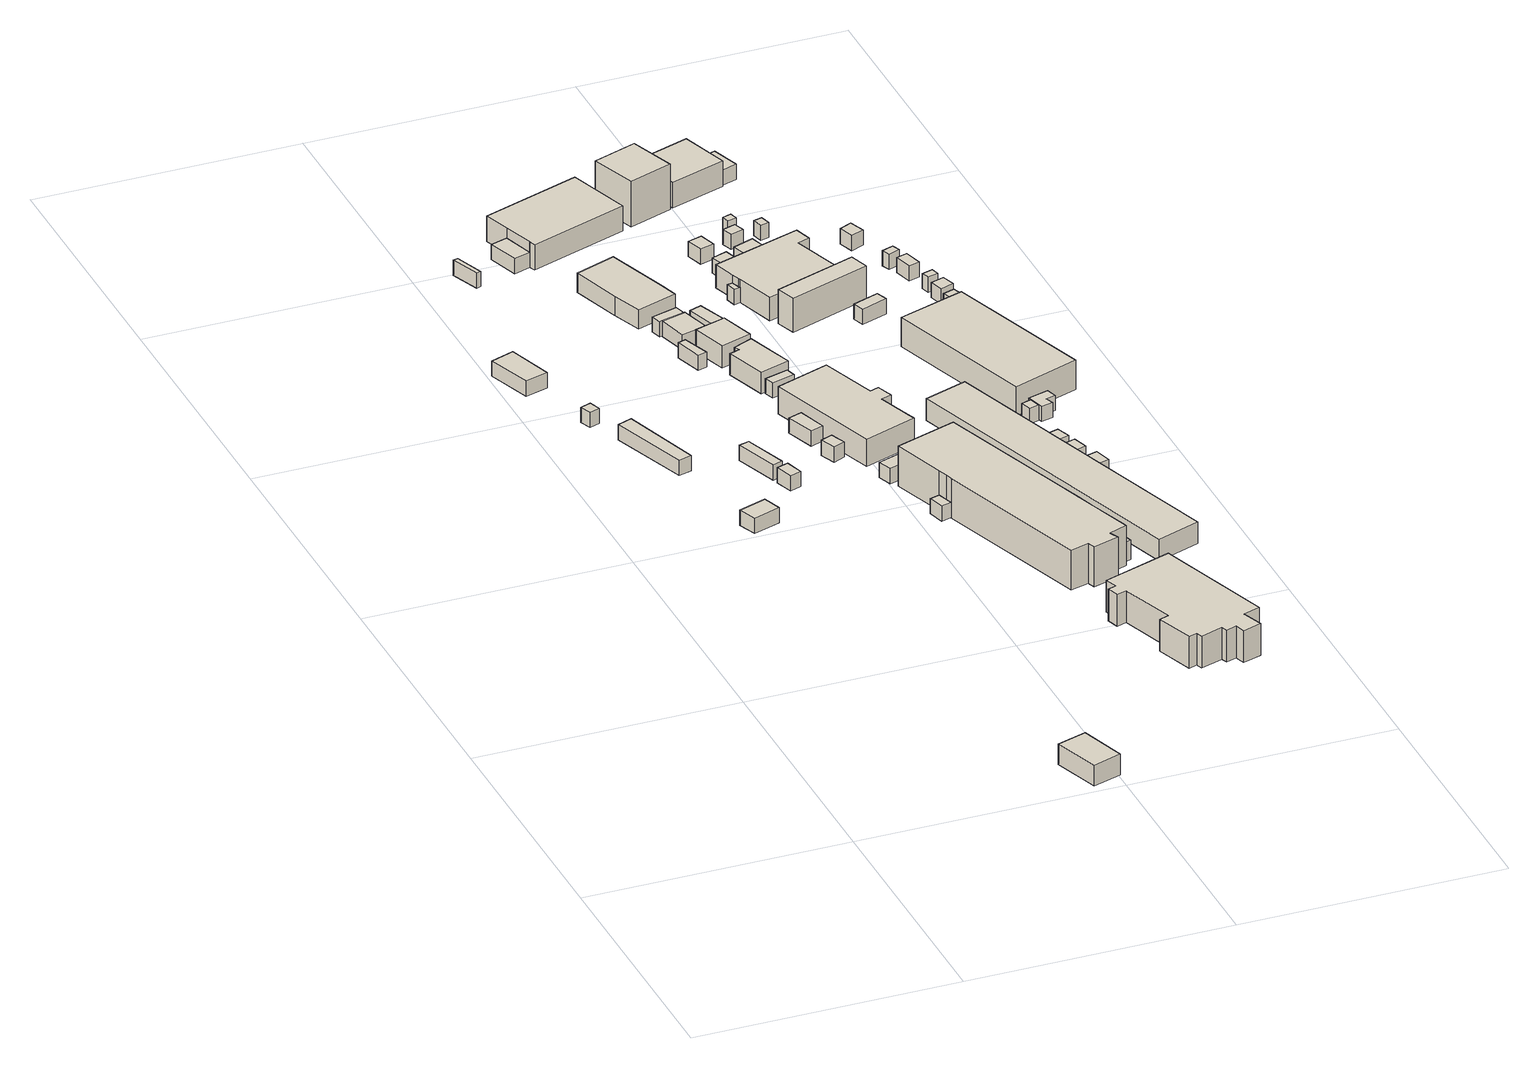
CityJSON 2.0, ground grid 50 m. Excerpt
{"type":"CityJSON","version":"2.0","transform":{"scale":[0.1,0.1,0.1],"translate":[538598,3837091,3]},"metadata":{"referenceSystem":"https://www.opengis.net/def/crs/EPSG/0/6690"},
"CityObjects":{
"building1":{"type":"Building","attributes":{"class":"3001","measuredHeight":4.1,"BuildingDetailAttribute.specifiedBuildingCoverageRate":0.6,"BuildingDetailAttribute.surveyYear":2017,"BuildingHighTideRiskAttribute.description":"1","BuildingHighTideRiskAttribute.rank":"2","BuildingHighTideRiskAttribute.depth":2.21,"BuildingIDAttribute.prefecture":"27","BuildingIDAttribute.city":"27104"},"geometry":[{"type":"Solid","lod":"1","boundaries":[[[[0,1,2,3]],[[2,4,5,3]],[[1,6,4,2]],[[0,7,6,1]],[[3,5,7,0]],[[4,6,7,5]]]]}]},
"building2":{"type":"Building","attributes":{"計測周辺長":27.52,"1/2500図郭":45,"区名":"此花区","町丁目名称":"常吉１丁目","街区番号":1,"class":"3001","usage":"441","storeysAboveGround":1,"BuildingDetailAttribute.buildingRoofEdgeArea":42.59,"BuildingDetailAttribute.buildingStructureType":"610","BuildingDetailAttribute.buildingStructureOrgType":"2","BuildingDetailAttribute.detailedUsage":"1520","BuildingDetailAttribute.specifiedBuildingCoverageRate":0.6,"BuildingDetailAttribute.surveyYear":2017,"BuildingHighTideRiskAttribute.description":"1","BuildingHighTideRiskAttribute.rank":"2","BuildingHighTideRiskAttribute.depth":2.39,"BuildingIDAttribute.prefecture":"27","BuildingIDAttribute.city":"27104"},"geometry":[{"type":"Solid","lod":"1","boundaries":[[[[8,9,10,11]],[[10,12,13,11]],[[9,14,12,10]],[[8,15,14,9]],[[11,13,15,8]],[[12,14,15,13]]]]}]},
"building3":{"type":"Building","attributes":{"class":"3001","BuildingDetailAttribute.specifiedBuildingCoverageRate":0.6,"BuildingDetailAttribute.surveyYear":2017,"BuildingHighTideRiskAttribute.description":"1","BuildingHighTideRiskAttribute.rank":"2","BuildingHighTideRiskAttribute.depth":2.57,"BuildingIDAttribute.prefecture":"27","BuildingIDAttribute.city":"27104"},"geometry":[{"type":"Solid","lod":"1","boundaries":[[[[16,17,18,19]],[[18,20,21,19]],[[17,22,20,18]],[[16,23,22,17]],[[19,21,23,16]],[[20,22,23,21]]]]}]},
"building4":{"type":"Building","attributes":{"計測周辺長":18.5,"1/2500図郭":45,"区名":"此花区","町丁目名称":"常吉１丁目","街区番号":1,"class":"3001","usage":"441","storeysAboveGround":1,"BuildingDetailAttribute.buildingRoofEdgeArea":20.56,"BuildingDetailAttribute.buildingStructureType":"610","BuildingDetailAttribute.buildingStructureOrgType":"2","BuildingDetailAttribute.detailedUsage":"1520","BuildingDetailAttribute.specifiedBuildingCoverageRate":0.6,"BuildingDetailAttribute.surveyYear":2017,"BuildingHighTideRiskAttribute.description":"1","BuildingHighTideRiskAttribute.rank":"2","BuildingHighTideRiskAttribute.depth":2.78,"BuildingIDAttribute.prefecture":"27","BuildingIDAttribute.city":"27104"},"geometry":[{"type":"Solid","lod":"1","boundaries":[[[[24,25,26,27]],[[26,28,29,27]],[[25,30,28,26]],[[24,31,30,25]],[[27,29,31,24]],[[28,30,31,29]]]]}]},
"building5":{"type":"Building","attributes":{"計測周辺長":37.32,"1/2500図郭":45,"区名":"此花区","町丁目名称":"常吉１丁目","街区番号":1,"class":"3003","usage":"441","storeysAboveGround":1,"BuildingDetailAttribute.buildingRoofEdgeArea":43.97,"BuildingDetailAttribute.buildingStructureType":"610","BuildingDetailAttribute.buildingStructureOrgType":"2","BuildingDetailAttribute.detailedUsage":"1520","BuildingDetailAttribute.specifiedBuildingCoverageRate":0.6,"BuildingDetailAttribute.surveyYear":2017,"BuildingHighTideRiskAttribute.description":"1","BuildingHighTideRiskAttribute.rank":"2","BuildingHighTideRiskAttribute.depth":2.68,"BuildingIDAttribute.prefecture":"27","BuildingIDAttribute.city":"27104"},"geometry":[{"type":"Solid","lod":"1","boundaries":[[[[32,33,34,35]],[[34,36,37,35]],[[33,38,36,34]],[[32,39,38,33]],[[35,37,39,32]],[[36,38,39,37]]]]}]},
"building6":{"type":"Building","attributes":{"class":"3001","BuildingDetailAttribute.specifiedBuildingCoverageRate":0.6,"BuildingDetailAttribute.surveyYear":2017,"BuildingHighTideRiskAttribute.description":"1","BuildingHighTideRiskAttribute.rank":"2","BuildingHighTideRiskAttribute.depth":2.73,"BuildingIDAttribute.prefecture":"27","BuildingIDAttribute.city":"27104"},"geometry":[{"type":"Solid","lod":"1","boundaries":[[[[40,41,42,43]],[[42,44,45,43]],[[41,46,44,42]],[[40,47,46,41]],[[43,45,47,40]],[[44,46,47,45]]]]}]},
"building7":{"type":"Building","attributes":{"class":"3001","BuildingDetailAttribute.specifiedBuildingCoverageRate":0.6,"BuildingDetailAttribute.surveyYear":2017,"BuildingHighTideRiskAttribute.description":"1","BuildingHighTideRiskAttribute.rank":"2","BuildingHighTideRiskAttribute.depth":2.68,"BuildingIDAttribute.prefecture":"27","BuildingIDAttribute.city":"27104"},"geometry":[{"type":"Solid","lod":"1","boundaries":[[[[48,49,50,51]],[[50,52,53,51]],[[49,54,52,50]],[[48,55,54,49]],[[51,53,55,48]],[[52,54,55,53]]]]}]},
"building8":{"type":"Building","attributes":{"class":"3001","BuildingDetailAttribute.specifiedBuildingCoverageRate":0.6,"BuildingDetailAttribute.surveyYear":2017,"BuildingHighTideRiskAttribute.description":"1","BuildingHighTideRiskAttribute.rank":"2","BuildingHighTideRiskAttribute.depth":2.63,"BuildingIDAttribute.prefecture":"27","BuildingIDAttribute.city":"27104"},"geometry":[{"type":"Solid","lod":"1","boundaries":[[[[56,57,58,59]],[[58,60,61,59]],[[57,62,60,58]],[[56,63,62,57]],[[59,61,63,56]],[[60,62,63,61]]]]}]},
"building9":{"type":"Building","attributes":{"計測周辺長":19.17,"1/2500図郭":45,"区名":"此花区","町丁目名称":"酉島５丁目","街区番号":11,"class":"3003","usage":"452","storeysAboveGround":1,"BuildingDetailAttribute.buildingRoofEdgeArea":20.99,"BuildingDetailAttribute.buildingStructureType":"610","BuildingDetailAttribute.buildingStructureOrgType":"2","BuildingDetailAttribute.detailedUsage":"1610","BuildingDetailAttribute.specifiedBuildingCoverageRate":0.6,"BuildingDetailAttribute.surveyYear":2017,"BuildingHighTideRiskAttribute.description":"1","BuildingHighTideRiskAttribute.rank":"2","BuildingHighTideRiskAttribute.depth":2.83,"BuildingIDAttribute.prefecture":"27","BuildingIDAttribute.city":"27104"},"geometry":[{"type":"Solid","lod":"1","boundaries":[[[[64,65,66,67]],[[66,68,69,67]],[[65,70,68,66]],[[64,71,70,65]],[[67,69,71,64]],[[68,70,71,69]]]]}]},
"building10":{"type":"Building","attributes":{"class":"3001","BuildingDetailAttribute.specifiedBuildingCoverageRate":0.6,"BuildingDetailAttribute.surveyYear":2017,"BuildingHighTideRiskAttribute.description":"1","BuildingHighTideRiskAttribute.rank":"2","BuildingHighTideRiskAttribute.depth":2.7,"BuildingIDAttribute.prefecture":"27","BuildingIDAttribute.city":"27104"},"geometry":[{"type":"Solid","lod":"1","boundaries":[[[[72,73,74,75]],[[74,76,77,75]],[[73,78,76,74]],[[72,79,78,73]],[[75,77,79,72]],[[76,78,79,77]]]]}]},
"building11":{"type":"Building","attributes":{"class":"3001","BuildingDetailAttribute.specifiedBuildingCoverageRate":0.6,"BuildingDetailAttribute.surveyYear":2017,"BuildingHighTideRiskAttribute.description":"1","BuildingHighTideRiskAttribute.rank":"2","BuildingHighTideRiskAttribute.depth":2.82,"BuildingIDAttribute.prefecture":"27","BuildingIDAttribute.city":"27104"},"geometry":[{"type":"Solid","lod":"1","boundaries":[[[[80,81,82,83]],[[82,84,85,83]],[[81,86,84,82]],[[80,87,86,81]],[[83,85,87,80]],[[84,86,87,85]]]]}]},
"building12":{"type":"Building","attributes":{"計測周辺長":14.4,"1/2500図郭":45,"区名":"此花区","町丁目名称":"酉島５丁目","街区番号":11,"class":"3001","usage":"452","storeysAboveGround":1,"BuildingDetailAttribute.buildingRoofEdgeArea":9.34,"BuildingDetailAttribute.buildingStructureType":"610","BuildingDetailAttribute.buildingStructureOrgType":"2","BuildingDetailAttribute.detailedUsage":"1610","BuildingDetailAttribute.specifiedBuildingCoverageRate":0.6,"BuildingDetailAttribute.surveyYear":2017,"BuildingHighTideRiskAttribute.description":"1","BuildingHighTideRiskAttribute.rank":"2","BuildingHighTideRiskAttribute.depth":2.72,"BuildingIDAttribute.prefecture":"27","BuildingIDAttribute.city":"27104"},"geometry":[{"type":"Solid","lod":"1","boundaries":[[[[88,89,90,91]],[[90,92,93,91]],[[89,94,92,90]],[[88,95,94,89]],[[91,93,95,88]],[[92,94,95,93]]]]}]},
"building13":{"type":"Building","attributes":{"class":"3001","BuildingDetailAttribute.specifiedBuildingCoverageRate":0.6,"BuildingDetailAttribute.surveyYear":2017,"BuildingHighTideRiskAttribute.description":"1","BuildingHighTideRiskAttribute.rank":"2","BuildingHighTideRiskAttribute.depth":2.72,"BuildingIDAttribute.prefecture":"27","BuildingIDAttribute.city":"27104"},"geometry":[{"type":"Solid","lod":"1","boundaries":[[[[96,97,98,99,100]],[[99,101,102,100]],[[98,103,101,99]],[[97,104,103,98]],[[96,105,104,97]],[[100,102,105,96]],[[101,103,104,105,102]]]]}]},
"building14":{"type":"Building","attributes":{"class":"3001","BuildingDetailAttribute.specifiedBuildingCoverageRate":0.6,"BuildingDetailAttribute.surveyYear":2017,"BuildingHighTideRiskAttribute.description":"1","BuildingHighTideRiskAttribute.rank":"2","BuildingHighTideRiskAttribute.depth":2.75,"BuildingIDAttribute.prefecture":"27","BuildingIDAttribute.city":"27104"},"geometry":[{"type":"Solid","lod":"1","boundaries":[[[[106,107,108,109,110]],[[109,111,112,110]],[[108,113,111,109]],[[107,114,113,108]],[[106,115,114,107]],[[110,112,115,106]],[[111,113,114,115,112]]]]}]},
"building15":{"type":"Building","attributes":{"計測周辺長":48.7,"1/2500図郭":45,"区名":"此花区","町丁目名称":"酉島５丁目","街区番号":11,"class":"3001","usage":"452","measuredHeight":3.8,"storeysAboveGround":1,"BuildingDetailAttribute.buildingRoofEdgeArea":133.53,"BuildingDetailAttribute.buildingStructureType":"610","BuildingDetailAttribute.buildingStructureOrgType":"2","BuildingDetailAttribute.detailedUsage":"1610","BuildingDetailAttribute.specifiedBuildingCoverageRate":0.6,"BuildingDetailAttribute.surveyYear":2017,"BuildingHighTideRiskAttribute.description":"1","BuildingHighTideRiskAttribute.rank":"2","BuildingHighTideRiskAttribute.depth":2.78,"BuildingIDAttribute.prefecture":"27","BuildingIDAttribute.city":"27104"},"geometry":[{"type":"Solid","lod":"1","boundaries":[[[[116,117,118,119,120,121]],[[120,122,123,121]],[[119,124,122,120]],[[118,125,124,119]],[[117,126,125,118]],[[116,127,126,117]],[[121,123,127,116]],[[122,124,125,126,127,123]]]]}]},
"building16":{"type":"Building","attributes":{"計測周辺長":21.23,"1/2500図郭":45,"区名":"此花区","町丁目名称":"酉島５丁目","街区番号":11,"class":"3001","usage":"452","storeysAboveGround":1,"BuildingDetailAttribute.buildingRoofEdgeArea":28,"BuildingDetailAttribute.buildingStructureType":"610","BuildingDetailAttribute.buildingStructureOrgType":"2","BuildingDetailAttribute.detailedUsage":"1610","BuildingDetailAttribute.specifiedBuildingCoverageRate":0.6,"BuildingDetailAttribute.surveyYear":2017,"BuildingHighTideRiskAttribute.description":"1","BuildingHighTideRiskAttribute.rank":"2","BuildingHighTideRiskAttribute.depth":2.75,"BuildingIDAttribute.prefecture":"27","BuildingIDAttribute.city":"27104"},"geometry":[{"type":"Solid","lod":"1","boundaries":[[[[128,129,130,131,132]],[[131,133,134,132]],[[130,135,133,131]],[[129,136,135,130]],[[128,137,136,129]],[[132,134,137,128]],[[133,135,136,137,134]]]]}]},
"building17":{"type":"Building","attributes":{"計測周辺長":21.03,"1/2500図郭":45,"区名":"此花区","町丁目名称":"酉島５丁目","街区番号":11,"class":"3001","usage":"452","storeysAboveGround":1,"BuildingDetailAttribute.buildingRoofEdgeArea":22.19,"BuildingDetailAttribute.buildingStructureType":"610","BuildingDetailAttribute.buildingStructureOrgType":"2","BuildingDetailAttribute.detailedUsage":"1610","BuildingDetailAttribute.specifiedBuildingCoverageRate":0.6,"BuildingDetailAttribute.surveyYear":2017,"BuildingHighTideRiskAttribute.description":"1","BuildingHighTideRiskAttribute.rank":"2","BuildingHighTideRiskAttribute.depth":2.69,"BuildingIDAttribute.prefecture":"27","BuildingIDAttribute.city":"27104"},"geometry":[{"type":"Solid","lod":"1","boundaries":[[[[138,139,140,141]],[[140,142,143,141]],[[139,144,142,140]],[[138,145,144,139]],[[141,143,145,138]],[[142,144,145,143]]]]}]},
"building18":{"type":"Building","attributes":{"class":"3001","BuildingDetailAttribute.specifiedBuildingCoverageRate":0.6,"BuildingDetailAttribute.surveyYear":2017,"BuildingHighTideRiskAttribute.description":"1","BuildingHighTideRiskAttribute.rank":"2","BuildingHighTideRiskAttribute.depth":2.63,"BuildingIDAttribute.prefecture":"27","BuildingIDAttribute.city":"27104"},"geometry":[{"type":"Solid","lod":"1","boundaries":[[[[146,147,148,149]],[[148,150,151,149]],[[147,152,150,148]],[[146,153,152,147]],[[149,151,153,146]],[[150,152,153,151]]]]}]},
"building19":{"type":"Building","attributes":{"計測周辺長":31.17,"1/2500図郭":45,"区名":"此花区","町丁目名称":"酉島５丁目","街区番号":11,"class":"3001","usage":"452","measuredHeight":4.2,"storeysAboveGround":1,"BuildingDetailAttribute.buildingRoofEdgeArea":54.59,"BuildingDetailAttribute.buildingStructureType":"610","BuildingDetailAttribute.buildingStructureOrgType":"2","BuildingDetailAttribute.detailedUsage":"1610","BuildingDetailAttribute.specifiedBuildingCoverageRate":0.6,"BuildingDetailAttribute.surveyYear":2017,"BuildingHighTideRiskAttribute.description":"1","BuildingHighTideRiskAttribute.rank":"2","BuildingHighTideRiskAttribute.depth":2.63,"BuildingIDAttribute.prefecture":"27","BuildingIDAttribute.city":"27104"},"geometry":[{"type":"Solid","lod":"1","boundaries":[[[[154,155,156,157,158,159]],[[158,160,161,159]],[[157,162,160,158]],[[156,163,162,157]],[[155,164,163,156]],[[154,165,164,155]],[[159,161,165,154]],[[160,162,163,164,165,161]]]]}]},
"building20":{"type":"Building","attributes":{"計測周辺長":25.61,"1/2500図郭":45,"区名":"此花区","町丁目名称":"酉島５丁目","街区番号":11,"class":"3001","usage":"452","measuredHeight":4.4,"storeysAboveGround":1,"BuildingDetailAttribute.buildingRoofEdgeArea":40.97,"BuildingDetailAttribute.buildingStructureType":"610","BuildingDetailAttribute.buildingStructureOrgType":"2","BuildingDetailAttribute.detailedUsage":"1610","BuildingDetailAttribute.specifiedBuildingCoverageRate":0.6,"BuildingDetailAttribute.surveyYear":2017,"BuildingHighTideRiskAttribute.description":"1","BuildingHighTideRiskAttribute.rank":"2","BuildingHighTideRiskAttribute.depth":2.74,"BuildingIDAttribute.prefecture":"27","BuildingIDAttribute.city":"27104"},"geometry":[{"type":"Solid","lod":"1","boundaries":[[[[166,167,168,169]],[[168,170,171,169]],[[167,172,170,168]],[[166,173,172,167]],[[169,171,173,166]],[[170,172,173,171]]]]}]},
"building21":{"type":"Building","attributes":{"計測周辺長":77.19,"1/2500図郭":45,"区名":"此花区","町丁目名称":"酉島５丁目","街区番号":11,"class":"3001","usage":"452","measuredHeight":5.4,"storeysAboveGround":1,"BuildingDetailAttribute.buildingRoofEdgeArea":259.84,"BuildingDetailAttribute.buildingStructureType":"610","BuildingDetailAttribute.buildingStructureOrgType":"2","BuildingDetailAttribute.detailedUsage":"1610","BuildingDetailAttribute.specifiedBuildingCoverageRate":0.6,"BuildingDetailAttribute.surveyYear":2017,"BuildingHighTideRiskAttribute.description":"1","BuildingHighTideRiskAttribute.rank":"2","BuildingHighTideRiskAttribute.depth":2.66,"BuildingIDAttribute.prefecture":"27","BuildingIDAttribute.city":"27104"},"geometry":[{"type":"Solid","lod":"1","boundaries":[[[[174,175,176,177,178,179,180,181,182,183]],[[182,184,185,183]],[[181,186,184,182]],[[180,187,186,181]],[[179,188,187,180]],[[178,189,188,179]],[[177,190,189,178]],[[176,191,190,177]],[[175,192,191,176]],[[174,193,192,175]],[[183,185,193,174]],[[184,186,187,188,189,190,191,192,193,185]]]]}]},
"building22":{"type":"Building","attributes":{"計測周辺長":64.92,"1/2500図郭":45,"区名":"此花区","町丁目名称":"酉島５丁目","街区番号":11,"class":"3001","usage":"452","measuredHeight":5,"storeysAboveGround":1,"BuildingDetailAttribute.buildingRoofEdgeArea":250.25,"BuildingDetailAttribute.buildingStructureType":"610","BuildingDetailAttribute.buildingStructureOrgType":"2","BuildingDetailAttribute.detailedUsage":"1610","BuildingDetailAttribute.specifiedBuildingCoverageRate":0.6,"BuildingDetailAttribute.surveyYear":2017,"BuildingHighTideRiskAttribute.description":"1","BuildingHighTideRiskAttribute.rank":"2","BuildingHighTideRiskAttribute.depth":2.72,"BuildingIDAttribute.prefecture":"27","BuildingIDAttribute.city":"27104"},"geometry":[{"type":"Solid","lod":"1","boundaries":[[[[194,67,195,196,197,198,64]],[[198,199,200,64]],[[197,201,199,198]],[[196,202,201,197]],[[195,203,202,196]],[[67,204,203,195]],[[194,205,204,67]],[[64,200,205,194]],[[199,201,202,203,204,205,200]]]]}]},
"building23":{"type":"Building","attributes":{"計測周辺長":119.08,"1/2500図郭":45,"区名":"此花区","町丁目名称":"酉島５丁目","街区番号":11,"class":"3001","usage":"452","measuredHeight":8,"storeysAboveGround":1,"BuildingDetailAttribute.buildingRoofEdgeArea":570.94,"BuildingDetailAttribute.buildingStructureType":"610","BuildingDetailAttribute.buildingStructureOrgType":"2","BuildingDetailAttribute.detailedUsage":"1610","BuildingDetailAttribute.specifiedBuildingCoverageRate":0.6,"BuildingDetailAttribute.surveyYear":2017,"BuildingHighTideRiskAttribute.description":"1","BuildingHighTideRiskAttribute.rank":"2","BuildingHighTideRiskAttribute.depth":2.77,"BuildingIDAttribute.prefecture":"27","BuildingIDAttribute.city":"27104"},"geometry":[{"type":"Solid","lod":"1","boundaries":[[[[206,207,208,209,210,211,212,213,214,215,216,217,218,219,220]],[[219,221,222,220]],[[218,223,221,219]],[[217,224,223,218]],[[216,225,224,217]],[[215,226,225,216]],[[214,227,226,215]],[[213,228,227,214]],[[212,229,228,213]],[[211,230,229,212]],[[210,231,230,211]],[[209,232,231,210]],[[208,233,232,209]],[[207,234,233,208]],[[206,235,234,207]],[[220,222,235,206]],[[221,223,224,225,226,227,228,229,230,231,232,233,234,235,222]]]]}]},
"building24":{"type":"Building","attributes":{"計測周辺長":18.51,"1/2500図郭":45,"区名":"此花区","町丁目名称":"酉島５丁目","街区番号":11,"class":"3003","usage":"452","storeysAboveGround":1,"BuildingDetailAttribute.buildingRoofEdgeArea":17,"BuildingDetailAttribute.buildingStructureType":"610","BuildingDetailAttribute.buildingStructureOrgType":"2","BuildingDetailAttribute.detailedUsage":"1610","BuildingDetailAttribute.specifiedBuildingCoverageRate":0.6,"BuildingDetailAttribute.surveyYear":2017,"BuildingHighTideRiskAttribute.description":"1","BuildingHighTideRiskAttribute.rank":"2","BuildingHighTideRiskAttribute.depth":2.81,"BuildingIDAttribute.prefecture":"27","BuildingIDAttribute.city":"27104"},"geometry":[{"type":"Solid","lod":"1","boundaries":[[[[236,237,238,239]],[[238,240,241,239]],[[237,242,240,238]],[[236,243,242,237]],[[239,241,243,236]],[[240,242,243,241]]]]}]},
"building25":{"type":"Building","attributes":{"計測周辺長":79.54,"1/2500図郭":45,"区名":"此花区","町丁目名称":"酉島５丁目","街区番号":11,"class":"3001","usage":"452","measuredHeight":6.3,"storeysAboveGround":1,"BuildingDetailAttribute.buildingRoofEdgeArea":343.81,"BuildingDetailAttribute.buildingStructureType":"610","BuildingDetailAttribute.buildingStructureOrgType":"2","BuildingDetailAttribute.detailedUsage":"1610","BuildingDetailAttribute.specifiedBuildingCoverageRate":0.6,"BuildingDetailAttribute.surveyYear":2017,"BuildingTsunamiRiskAttribute.description":"1","BuildingTsunamiRiskAttribute.rank":"1","BuildingTsunamiRiskAttribute.depth":0.04,"BuildingHighTideRiskAttribute.description":"1","BuildingHighTideRiskAttribute.rank":"2","BuildingHighTideRiskAttribute.depth":2.81,"BuildingIDAttribute.prefecture":"27","BuildingIDAttribute.city":"27104"},"geometry":[{"type":"Solid","lod":"1","boundaries":[[[[244,245,246,247,248,249,250,251,252,253,254,255,256,257,258,259,260,261]],[[260,262,263,261]],[[259,264,262,260]],[[258,265,264,259]],[[257,266,265,258]],[[256,267,266,257]],[[255,268,267,256]],[[254,269,268,255]],[[253,270,269,254]],[[252,271,270,253]],[[251,272,271,252]],[[250,273,272,251]],[[249,274,273,250]],[[248,275,274,249]],[[247,276,275,248]],[[246,277,276,247]],[[245,278,277,246]],[[244,279,278,245]],[[261,263,279,244]],[[262,264,265,266,267,268,269,270,271,272,273,274,275,276,277,278,279,263]]]]}]},
"building26":{"type":"Building","attributes":{"class":"3001","BuildingDetailAttribute.specifiedBuildingCoverageRate":0.6,"BuildingDetailAttribute.surveyYear":2017,"BuildingHighTideRiskAttribute.description":"1","BuildingHighTideRiskAttribute.rank":"2","BuildingHighTideRiskAttribute.depth":2.69,"BuildingIDAttribute.prefecture":"27","BuildingIDAttribute.city":"27104"},"geometry":[{"type":"Solid","lod":"1","boundaries":[[[[280,281,183,182]],[[183,282,283,182]],[[281,284,282,183]],[[280,285,284,281]],[[182,283,285,280]],[[282,284,285,283]]]]}]},
"building27":{"type":"Building","attributes":{"class":"3001","measuredHeight":6.1,"BuildingDetailAttribute.specifiedBuildingCoverageRate":0.6,"BuildingDetailAttribute.surveyYear":2017,"BuildingHighTideRiskAttribute.description":"1","BuildingHighTideRiskAttribute.rank":"2","BuildingHighTideRiskAttribute.depth":2.65,"BuildingIDAttribute.prefecture":"27","BuildingIDAttribute.city":"27104"},"geometry":[{"type":"Solid","lod":"1","boundaries":[[[[286,287,209,208]],[[209,288,289,208]],[[287,290,288,209]],[[286,291,290,287]],[[208,289,291,286]],[[288,290,291,289]]]]}]},
"building28":{"type":"Building","attributes":{"class":"3001","measuredHeight":3.8,"BuildingDetailAttribute.specifiedBuildingCoverageRate":0.6,"BuildingDetailAttribute.surveyYear":2017,"BuildingHighTideRiskAttribute.description":"1","BuildingHighTideRiskAttribute.rank":"2","BuildingHighTideRiskAttribute.depth":2.73,"BuildingIDAttribute.prefecture":"27","BuildingIDAttribute.city":"27104"},"geometry":[{"type":"Solid","lod":"1","boundaries":[[[[292,293,211,210]],[[211,294,295,210]],[[293,296,294,211]],[[292,297,296,293]],[[210,295,297,292]],[[294,296,297,295]]]]}]},
"building29":{"type":"Building","attributes":{"class":"3001","BuildingDetailAttribute.specifiedBuildingCoverageRate":0.6,"BuildingDetailAttribute.surveyYear":2017,"BuildingHighTideRiskAttribute.description":"1","BuildingHighTideRiskAttribute.rank":"2","BuildingHighTideRiskAttribute.depth":2.76,"BuildingIDAttribute.prefecture":"27","BuildingIDAttribute.city":"27104"},"geometry":[{"type":"Solid","lod":"1","boundaries":[[[[298,299,300,301,302]],[[301,303,304,302]],[[300,305,303,301]],[[299,306,305,300]],[[298,307,306,299]],[[302,304,307,298]],[[303,305,306,307,304]]]]}]},
"building30":{"type":"Building","attributes":{"計測周辺長":10.97,"1/2500図郭":45,"区名":"此花区","町丁目名称":"酉島５丁目","街区番号":11,"class":"3001","usage":"452","storeysAboveGround":1,"BuildingDetailAttribute.buildingRoofEdgeArea":7.31,"BuildingDetailAttribute.buildingStructureType":"610","BuildingDetailAttribute.buildingStructureOrgType":"2","BuildingDetailAttribute.detailedUsage":"1610","BuildingDetailAttribute.specifiedBuildingCoverageRate":0.6,"BuildingDetailAttribute.surveyYear":2017,"BuildingHighTideRiskAttribute.description":"1","BuildingHighTideRiskAttribute.rank":"2","BuildingHighTideRiskAttribute.depth":2.65,"BuildingIDAttribute.prefecture":"27","BuildingIDAttribute.city":"27104"},"geometry":[{"type":"Solid","lod":"1","boundaries":[[[[308,309,310,311]],[[310,312,313,311]],[[309,314,312,310]],[[308,315,314,309]],[[311,313,315,308]],[[312,314,315,313]]]]}]},
"building31":{"type":"Building","attributes":{"class":"3001","BuildingDetailAttribute.specifiedBuildingCoverageRate":0.6,"BuildingDetailAttribute.surveyYear":2017,"BuildingHighTideRiskAttribute.description":"1","BuildingHighTideRiskAttribute.rank":"2","BuildingHighTideRiskAttribute.depth":2.65,"BuildingIDAttribute.prefecture":"27","BuildingIDAttribute.city":"27104"},"geometry":[{"type":"Solid","lod":"1","boundaries":[[[[316,317,318,319]],[[318,320,321,319]],[[317,322,320,318]],[[316,323,322,317]],[[319,321,323,316]],[[320,322,323,321]]]]}]},
"building32":{"type":"Building","attributes":{"class":"3001","measuredHeight":9,"BuildingDetailAttribute.specifiedBuildingCoverageRate":0.6,"BuildingDetailAttribute.surveyYear":2017,"BuildingHighTideRiskAttribute.description":"1","BuildingHighTideRiskAttribute.rank":"2","BuildingHighTideRiskAttribute.depth":2.72,"BuildingIDAttribute.prefecture":"27","BuildingIDAttribute.city":"27104"},"geometry":[{"type":"Solid","lod":"1","boundaries":[[[[324,325,326,327]],[[326,328,329,327]],[[325,330,328,326]],[[324,331,330,325]],[[327,329,331,324]],[[328,330,331,329]]]]}]},
"building33":{"type":"Building","attributes":{"計測周辺長":139.78,"1/2500図郭":45,"区名":"此花区","町丁目名称":"酉島５丁目","街区番号":11,"class":"3001","usage":"452","measuredHeight":4.3,"storeysAboveGround":1,"BuildingDetailAttribute.buildingRoofEdgeArea":532.13,"BuildingDetailAttribute.buildingStructureType":"610","BuildingDetailAttribute.buildingStructureOrgType":"2","BuildingDetailAttribute.detailedUsage":"1610","BuildingDetailAttribute.specifiedBuildingCoverageRate":0.6,"BuildingDetailAttribute.surveyYear":2017,"BuildingHighTideRiskAttribute.description":"1","BuildingHighTideRiskAttribute.rank":"2","BuildingHighTideRiskAttribute.depth":2.77,"BuildingIDAttribute.prefecture":"27","BuildingIDAttribute.city":"27104"},"geometry":[{"type":"Solid","lod":"1","boundaries":[[[[332,333,334,335]],[[334,336,337,335]],[[333,338,336,334]],[[332,339,338,333]],[[335,337,339,332]],[[336,338,339,337]]]]}]},
"building34":{"type":"Building","attributes":{"計測周辺長":64.34,"1/2500図郭":45,"区名":"此花区","町丁目名称":"酉島５丁目","街区番号":11,"class":"3001","usage":"452","measuredHeight":4.6,"storeysAboveGround":1,"BuildingDetailAttribute.buildingRoofEdgeArea":229.19,"BuildingDetailAttribute.buildingStructureType":"610","BuildingDetailAttribute.buildingStructureOrgType":"2","BuildingDetailAttribute.detailedUsage":"1610","BuildingDetailAttribute.specifiedBuildingCoverageRate":0.6,"BuildingDetailAttribute.surveyYear":2017,"BuildingHighTideRiskAttribute.description":"1","BuildingHighTideRiskAttribute.rank":"2","BuildingHighTideRiskAttribute.depth":2.76,"BuildingIDAttribute.prefecture":"27","BuildingIDAttribute.city":"27104"},"geometry":[{"type":"Solid","lod":"1","boundaries":[[[[301,300,340,341,342,343,344,345,302]],[[345,346,347,302]],[[344,348,346,345]],[[343,349,348,344]],[[342,350,349,343]],[[341,351,350,342]],[[340,352,351,341]],[[300,353,352,340]],[[301,354,353,300]],[[302,347,354,301]],[[346,348,349,350,351,352,353,354,347]]]]}]},
"building35":{"type":"Building","attributes":{"計測周辺長":41.11,"1/2500図郭":45,"区名":"此花区","町丁目名称":"酉島５丁目","街区番号":11,"class":"3003","usage":"452","measuredHeight":6.7,"storeysAboveGround":1,"BuildingDetailAttribute.buildingRoofEdgeArea":65.63,"BuildingDetailAttribute.buildingStructureType":"610","BuildingDetailAttribute.buildingStructureOrgType":"2","BuildingDetailAttribute.detailedUsage":"1610","BuildingDetailAttribute.specifiedBuildingCoverageRate":0.6,"BuildingDetailAttribute.surveyYear":2017,"BuildingHighTideRiskAttribute.description":"1","BuildingHighTideRiskAttribute.rank":"2","BuildingHighTideRiskAttribute.depth":2.67,"BuildingIDAttribute.prefecture":"27","BuildingIDAttribute.city":"27104"},"geometry":[{"type":"Solid","lod":"1","boundaries":[[[[355,356,357,358]],[[357,359,360,358]],[[356,361,359,357]],[[355,362,361,356]],[[358,360,362,355]],[[359,361,362,360]]]]}]},
"building36":{"type":"Building","attributes":{"class":"3001","measuredHeight":3.4,"BuildingDetailAttribute.specifiedBuildingCoverageRate":0.6,"BuildingDetailAttribute.surveyYear":2017,"BuildingHighTideRiskAttribute.description":"1","BuildingHighTideRiskAttribute.rank":"2","BuildingHighTideRiskAttribute.depth":2.65,"BuildingIDAttribute.prefecture":"27","BuildingIDAttribute.city":"27104"},"geometry":[{"type":"Solid","lod":"1","boundaries":[[[[363,364,365,366]],[[365,367,368,366]],[[364,369,367,365]],[[363,370,369,364]],[[366,368,370,363]],[[367,369,370,368]]]]}]},
"building37":{"type":"Building","attributes":{"class":"3001","BuildingDetailAttribute.specifiedBuildingCoverageRate":0.6,"BuildingDetailAttribute.surveyYear":2017,"BuildingHighTideRiskAttribute.description":"1","BuildingHighTideRiskAttribute.rank":"2","BuildingHighTideRiskAttribute.depth":2.67,"BuildingIDAttribute.prefecture":"27","BuildingIDAttribute.city":"27104"},"geometry":[{"type":"Solid","lod":"1","boundaries":[[[[371,372,373,374]],[[373,375,376,374]],[[372,377,375,373]],[[371,378,377,372]],[[374,376,378,371]],[[375,377,378,376]]]]}]},
"building38":{"type":"Building","attributes":{"class":"3001","BuildingDetailAttribute.specifiedBuildingCoverageRate":0.6,"BuildingDetailAttribute.surveyYear":2017,"BuildingHighTideRiskAttribute.description":"1","BuildingHighTideRiskAttribute.rank":"2","BuildingHighTideRiskAttribute.depth":2.76,"BuildingIDAttribute.prefecture":"27","BuildingIDAttribute.city":"27104"},"geometry":[{"type":"Solid","lod":"1","boundaries":[[[[379,380,381,382]],[[381,383,384,382]],[[380,385,383,381]],[[379,386,385,380]],[[382,384,386,379]],[[383,385,386,384]]]]}]},
"building39":{"type":"Building","attributes":{"class":"3001","BuildingDetailAttribute.specifiedBuildingCoverageRate":0.6,"BuildingDetailAttribute.surveyYear":2017,"BuildingHighTideRiskAttribute.description":"1","BuildingHighTideRiskAttribute.rank":"2","BuildingHighTideRiskAttribute.depth":2.76,"BuildingIDAttribute.prefecture":"27","BuildingIDAttribute.city":"27104"},"geometry":[{"type":"Solid","lod":"1","boundaries":[[[[387,388,389,390]],[[389,391,392,390]],[[388,393,391,389]],[[387,394,393,388]],[[390,392,394,387]],[[391,393,394,392]]]]}]},
"building40":{"type":"Building","attributes":{"class":"3001","BuildingDetailAttribute.specifiedBuildingCoverageRate":0.6,"BuildingDetailAttribute.surveyYear":2017,"BuildingHighTideRiskAttribute.description":"1","BuildingHighTideRiskAttribute.rank":"2","BuildingHighTideRiskAttribute.depth":2.73,"BuildingIDAttribute.prefecture":"27","BuildingIDAttribute.city":"27104"},"geometry":[{"type":"Solid","lod":"1","boundaries":[[[[395,396,397,398]],[[397,399,400,398]],[[396,401,399,397]],[[395,402,401,396]],[[398,400,402,395]],[[399,401,402,400]]]]}]},
"building41":{"type":"Building","attributes":{"class":"3001","BuildingDetailAttribute.specifiedBuildingCoverageRate":0.6,"BuildingDetailAttribute.surveyYear":2017,"BuildingHighTideRiskAttribute.description":"1","BuildingHighTideRiskAttribute.rank":"2","BuildingHighTideRiskAttribute.depth":2.67,"BuildingIDAttribute.prefecture":"27","BuildingIDAttribute.city":"27104"},"geometry":[{"type":"Solid","lod":"1","boundaries":[[[[403,404,405,406]],[[405,407,408,406]],[[404,409,407,405]],[[403,410,409,404]],[[406,408,410,403]],[[407,409,410,408]]]]}]},
"building42":{"type":"Building","attributes":{"class":"3001","BuildingDetailAttribute.specifiedBuildingCoverageRate":0.6,"BuildingDetailAttribute.surveyYear":2017,"BuildingHighTideRiskAttribute.description":"1","BuildingHighTideRiskAttribute.rank":"2","BuildingHighTideRiskAttribute.depth":2.75,"BuildingIDAttribute.prefecture":"27","BuildingIDAttribute.city":"27104"},"geometry":[{"type":"Solid","lod":"1","boundaries":[[[[411,412,413,414]],[[413,415,416,414]],[[412,417,415,413]],[[411,418,417,412]],[[414,416,418,411]],[[415,417,418,416]]]]}]},
"building43":{"type":"Building","attributes":{"計測周辺長":15.49,"1/2500図郭":45,"区名":"此花区","町丁目名称":"酉島５丁目","街区番号":11,"class":"3001","usage":"452","storeysAboveGround":1,"BuildingDetailAttribute.buildingRoofEdgeArea":12.71,"BuildingDetailAttribute.buildingStructureType":"610","BuildingDetailAttribute.buildingStructureOrgType":"2","BuildingDetailAttribute.detailedUsage":"1610","BuildingDetailAttribute.specifiedBuildingCoverageRate":0.6,"BuildingDetailAttribute.surveyYear":2017,"BuildingHighTideRiskAttribute.description":"1","BuildingHighTideRiskAttribute.rank":"2","BuildingHighTideRiskAttribute.depth":2.78,"BuildingIDAttribute.prefecture":"27","BuildingIDAttribute.city":"27104"},"geometry":[{"type":"Solid","lod":"1","boundaries":[[[[419,420,421,422]],[[421,423,424,422]],[[420,425,423,421]],[[419,426,425,420]],[[422,424,426,419]],[[423,425,426,424]]]]}]},
"building44":{"type":"Building","attributes":{"class":"3001","measuredHeight":5.1,"BuildingDetailAttribute.specifiedBuildingCoverageRate":0.6,"BuildingDetailAttribute.surveyYear":2017,"BuildingHighTideRiskAttribute.description":"1","BuildingHighTideRiskAttribute.rank":"2","BuildingHighTideRiskAttribute.depth":2.81,"BuildingIDAttribute.prefecture":"27","BuildingIDAttribute.city":"27104"},"geometry":[{"type":"Solid","lod":"1","boundaries":[[[[427,428,429,430]],[[429,431,432,430]],[[428,433,431,429]],[[427,434,433,428]],[[430,432,434,427]],[[431,433,434,432]]]]}]},
"building45":{"type":"Building","attributes":{"class":"3001","BuildingDetailAttribute.specifiedBuildingCoverageRate":0.6,"BuildingDetailAttribute.surveyYear":2017,"BuildingHighTideRiskAttribute.description":"1","BuildingHighTideRiskAttribute.rank":"2","BuildingHighTideRiskAttribute.depth":2.68,"BuildingIDAttribute.prefecture":"27","BuildingIDAttribute.city":"27104"},"geometry":[{"type":"Solid","lod":"1","boundaries":[[[[435,436,437,438]],[[437,439,440,438]],[[436,441,439,437]],[[435,442,441,436]],[[438,440,442,435]],[[439,441,442,440]]]]}]},
"building46":{"type":"Building","attributes":{"class":"3001","BuildingDetailAttribute.specifiedBuildingCoverageRate":0.6,"BuildingDetailAttribute.surveyYear":2017,"BuildingHighTideRiskAttribute.description":"1","BuildingHighTideRiskAttribute.rank":"2","BuildingHighTideRiskAttribute.depth":2.75,"BuildingIDAttribute.prefecture":"27","BuildingIDAttribute.city":"27104"},"geometry":[{"type":"Solid","lod":"1","boundaries":[[[[443,444,445,446,447,448]],[[447,449,450,448]],[[446,451,449,447]],[[445,452,451,446]],[[444,453,452,445]],[[443,454,453,444]],[[448,450,454,443]],[[449,451,452,453,454,450]]]]}]},
"building47":{"type":"Building","attributes":{"計測周辺長":86.97,"1/2500図郭":45,"区名":"此花区","町丁目名称":"酉島５丁目","街区番号":11,"class":"3001","usage":"452","measuredHeight":5.8,"storeysAboveGround":1,"BuildingDetailAttribute.buildingRoofEdgeArea":403.12,"BuildingDetailAttribute.buildingStructureType":"610","BuildingDetailAttribute.buildingStructureOrgType":"2","BuildingDetailAttribute.detailedUsage":"1610","BuildingDetailAttribute.specifiedBuildingCoverageRate":0.6,"BuildingDetailAttribute.surveyYear":2017,"BuildingHighTideRiskAttribute.description":"1","BuildingHighTideRiskAttribute.rank":"2","BuildingHighTideRiskAttribute.depth":2.65,"BuildingIDAttribute.prefecture":"27","BuildingIDAttribute.city":"27104"},"geometry":[{"type":"Solid","lod":"1","boundaries":[[[[455,456,457,458,459,460]],[[459,461,462,460]],[[458,463,461,459]],[[457,464,463,458]],[[456,465,464,457]],[[455,466,465,456]],[[460,462,466,455]],[[461,463,464,465,466,462]]]]}]},
"building48":{"type":"Building","attributes":{"計測周辺長":18.62,"1/2500図郭":45,"区名":"此花区","町丁目名称":"酉島５丁目","街区番号":11,"class":"3001","usage":"452","storeysAboveGround":1,"BuildingDetailAttribute.buildingRoofEdgeArea":19,"BuildingDetailAttribute.buildingStructureType":"610","BuildingDetailAttribute.buildingStructureOrgType":"2","BuildingDetailAttribute.detailedUsage":"1610","BuildingDetailAttribute.specifiedBuildingCoverageRate":0.6,"BuildingDetailAttribute.surveyYear":2017,"BuildingHighTideRiskAttribute.description":"1","BuildingHighTideRiskAttribute.rank":"2","BuildingHighTideRiskAttribute.depth":2.78,"BuildingIDAttribute.prefecture":"27","BuildingIDAttribute.city":"27104"},"geometry":[{"type":"Solid","lod":"1","boundaries":[[[[467,468,469,470]],[[469,471,472,470]],[[468,473,471,469]],[[467,474,473,468]],[[470,472,474,467]],[[471,473,474,472]]]]}]},
"building49":{"type":"Building","attributes":{"class":"3001","measuredHeight":5.7,"BuildingDetailAttribute.specifiedBuildingCoverageRate":0.6,"BuildingDetailAttribute.surveyYear":2017,"BuildingHighTideRiskAttribute.description":"1","BuildingHighTideRiskAttribute.rank":"2","BuildingHighTideRiskAttribute.depth":2.83,"BuildingIDAttribute.prefecture":"27","BuildingIDAttribute.city":"27104"},"geometry":[{"type":"Solid","lod":"1","boundaries":[[[[475,476,477,478]],[[477,479,480,478]],[[476,481,479,477]],[[475,482,481,476]],[[478,480,482,475]],[[479,481,482,480]]]]}]},
"building50":{"type":"Building","attributes":{"計測周辺長":11.71,"1/2500図郭":45,"区名":"此花区","町丁目名称":"酉島５丁目","街区番号":11,"class":"3001","usage":"452","storeysAboveGround":1,"BuildingDetailAttribute.buildingRoofEdgeArea":8.5,"BuildingDetailAttribute.buildingStructureType":"601","BuildingDetailAttribute.buildingStructureOrgType":"1","BuildingDetailAttribute.detailedUsage":"1610","BuildingDetailAttribute.specifiedBuildingCoverageRate":0.6,"BuildingDetailAttribute.surveyYear":2017,"BuildingHighTideRiskAttribute.description":"1","BuildingHighTideRiskAttribute.rank":"2","BuildingHighTideRiskAttribute.depth":2.69,"BuildingIDAttribute.prefecture":"27","BuildingIDAttribute.city":"27104"},"geometry":[{"type":"Solid","lod":"1","boundaries":[[[[483,484,485,486]],[[485,487,488,486]],[[484,489,487,485]],[[483,490,489,484]],[[486,488,490,483]],[[487,489,490,488]]]]}]},
"building51":{"type":"Building","attributes":{"class":"3001","BuildingDetailAttribute.specifiedBuildingCoverageRate":0.6,"BuildingDetailAttribute.surveyYear":2017,"BuildingHighTideRiskAttribute.description":"1","BuildingHighTideRiskAttribute.rank":"2","BuildingHighTideRiskAttribute.depth":2.73,"BuildingIDAttribute.prefecture":"27","BuildingIDAttribute.city":"27104"},"geometry":[{"type":"Solid","lod":"1","boundaries":[[[[491,492,493,494]],[[493,495,496,494]],[[492,497,495,493]],[[491,498,497,492]],[[494,496,498,491]],[[495,497,498,496]]]]}]},
"building52":{"type":"Building","attributes":{"class":"3001","BuildingDetailAttribute.specifiedBuildingCoverageRate":0.6,"BuildingDetailAttribute.surveyYear":2017,"BuildingHighTideRiskAttribute.description":"1","BuildingHighTideRiskAttribute.rank":"2","BuildingHighTideRiskAttribute.depth":2.69,"BuildingIDAttribute.prefecture":"27","BuildingIDAttribute.city":"27104"},"geometry":[{"type":"Solid","lod":"1","boundaries":[[[[499,500,501,502]],[[501,503,504,502]],[[500,505,503,501]],[[499,506,505,500]],[[502,504,506,499]],[[503,505,506,504]]]]}]},
"building53":{"type":"Building","attributes":{"class":"3001","BuildingDetailAttribute.specifiedBuildingCoverageRate":0.6,"BuildingDetailAttribute.surveyYear":2017,"BuildingHighTideRiskAttribute.description":"1","BuildingHighTideRiskAttribute.rank":"2","BuildingHighTideRiskAttribute.depth":2.69,"BuildingIDAttribute.prefecture":"27","BuildingIDAttribute.city":"27104"},"geometry":[{"type":"Solid","lod":"1","boundaries":[[[[507,508,509,510]],[[509,511,512,510]],[[508,513,511,509]],[[507,514,513,508]],[[510,512,514,507]],[[511,513,514,512]]]]}]},
"building54":{"type":"Building","attributes":{"class":"3001","BuildingDetailAttribute.specifiedBuildingCoverageRate":0.6,"BuildingDetailAttribute.surveyYear":2017,"BuildingHighTideRiskAttribute.description":"1","BuildingHighTideRiskAttribute.rank":"2","BuildingHighTideRiskAttribute.depth":2.73,"BuildingIDAttribute.prefecture":"27","BuildingIDAttribute.city":"27104"},"geometry":[{"type":"Solid","lod":"1","boundaries":[[[[515,516,517,518]],[[517,519,520,518]],[[516,521,519,517]],[[515,522,521,516]],[[518,520,522,515]],[[519,521,522,520]]]]}]}
},
"vertices":[
[415,96,10],[471,114,10],[500,25,10],[445,7,10],[500,25,51],[445,7,51],[471,114,51],[415,96,51],
[6,1657,7],[51,1673,7],[79,1586,7],[35,1573,7],[79,1586,37],[35,1573,37],[51,1673,37],[6,1657,37],
[89,1458,7],[109,1465,7],[117,1443,7],[97,1436,7],[117,1443,37],[97,1436,37],[109,1465,37],[89,1458,37],
[212,1040,7],[265,1058,7],[277,1023,7],[225,1005,7],[277,1023,37],[225,1005,37],[265,1058,37],[212,1040,37],
[126,1381,7],[154,1391,7],[203,1239,7],[178,1232,7],[203,1239,37],[178,1232,37],[154,1391,37],[126,1381,37],
[72,1995,5],[81,1998,5],[101,1943,5],[93,1940,5],[101,1943,35],[93,1940,35],[81,1998,35],[72,1995,35],
[292,1242,6],[312,1248,6],[340,1166,6],[321,1159,6],[340,1166,36],[321,1159,36],[312,1248,36],[292,1242,36],
[324,1149,6],[346,1156,6],[357,1122,6],[335,1115,6],[357,1122,36],[335,1115,36],[346,1156,36],[324,1149,36],
[203,1972,4],[171,1962,4],[152,2021,4],[184,2031,4],[152,2021,34],[184,2031,34],[171,1962,34],[203,1972,34],
[428,1207,5],[451,1216,5],[463,1187,5],[440,1177,5],[463,1187,35],[440,1177,35],[451,1216,35],[428,1207,35],
[405,1296,5],[431,1305,5],[449,1250,5],[424,1241,5],[449,1250,35],[424,1241,35],[431,1305,35],[405,1296,35],
[324,1598,5],[339,1603,5],[357,1551,5],[340,1546,5],[357,1551,35],[340,1546,35],[339,1603,35],[324,1598,35],
[552,945,5],[556,932,5],[536,927,5],[528,958,5],[546,963,5],[528,958,35],[546,963,35],[536,927,35],[556,932,35],[552,945,35],
[326,1676,5],[321,1674,5],[315,1694,5],[365,1708,5],[370,1688,5],[365,1708,35],[370,1688,35],[315,1694,35],[321,1674,35],[326,1676,35],
[375,1739,4],[298,1713,4],[277,1770,4],[247,1865,4],[324,1893,4],[365,1771,4],[324,1893,42],[365,1771,42],[247,1865,42],[277,1770,42],[298,1713,42],[375,1739,42],
[373,1689,4],[389,1634,4],[341,1621,4],[326,1676,4],[370,1688,4],[326,1676,34],[370,1688,34],[341,1621,34],[389,1634,34],[373,1689,34],
[492,1102,5],[564,1126,5],[574,1098,5],[502,1075,5],[574,1098,35],[502,1075,35],[564,1126,35],[492,1102,35],
[417,1432,5],[462,1445,5],[467,1426,5],[423,1414,5],[467,1426,35],[423,1414,35],[462,1445,35],[417,1432,35],
[385,1514,4],[405,1521,4],[400,1531,4],[437,1547,4],[468,1455,4],[411,1436,4],[468,1455,46],[411,1436,46],[437,1547,46],[400,1531,46],[405,1521,46],[385,1514,46],
[360,1607,4],[419,1625,4],[440,1558,4],[381,1540,4],[440,1558,48],[381,1540,48],[419,1625,48],[360,1607,48],
[587,1178,5],[486,1143,5],[412,1362,5],[515,1398,5],[552,1290,5],[569,1296,5],[580,1264,5],[560,1257,5],[564,1245,5],[576,1210,5],[564,1245,59],[576,1210,59],[560,1257,59],[580,1264,59],[569,1296,59],[552,1290,59],[515,1398,59],[412,1362,59],[486,1143,59],[587,1178,59],
[204,1972,4],[167,2080,4],[355,2144,4],[395,2025,4],[207,1961,4],[207,1961,54],[203,1972,54],[395,2025,54],[355,2144,54],[167,2080,54],[184,2031,54],[204,1972,54],
[512,1065,4],[629,1104,4],[717,844,4],[733,795,4],[746,757,4],[770,685,4],[773,675,4],[738,662,4],[746,645,4],[696,630,4],[691,644,4],[656,634,4],[556,932,4],[552,945,4],[546,963,4],[552,945,83],[546,963,83],[556,932,83],[656,634,83],[691,644,83],[696,630,83],[746,645,83],[738,662,83],[773,675,83],[770,685,83],[746,757,83],[733,795,83],[717,844,83],[629,1104,83],[512,1065,83],
[383,1691,4],[406,1699,4],[429,1637,4],[404,1626,4],[429,1637,34],[404,1626,34],[406,1699,34],[383,1691,34],
[832,322,3],[812,315,3],[808,327,3],[765,313,3],[761,325,3],[745,320,3],[720,392,3],[738,398,3],[703,501,3],[684,495,3],[677,518,3],[692,523,3],[684,546,3],[816,590,3],[892,365,3],[860,354,3],[874,315,3],[838,303,3],[874,315,66],[838,303,66],[860,354,66],[892,365,66],[816,590,66],[684,546,66],[692,523,66],[677,518,66],[684,495,66],[703,501,66],[738,398,66],[720,392,66],[745,320,66],[761,325,66],[765,313,66],[808,327,66],[812,315,66],[832,322,66],
[589,1253,5],[601,1219,5],[576,1210,35],[564,1245,35],[601,1219,35],[589,1253,35],
[734,850,4],[751,801,4],[733,795,65],[717,844,65],[751,801,65],[734,850,65],
[765,763,4],[788,691,4],[770,685,42],[746,757,42],[788,691,42],[765,763,42],
[479,1727,4],[474,1747,4],[484,1749,4],[489,1734,4],[491,1730,4],[489,1734,34],[491,1730,34],[484,1749,34],[474,1747,34],[479,1727,34],
[482,1836,6],[512,1846,6],[519,1824,6],[489,1814,6],[519,1824,36],[489,1814,36],[512,1846,36],[482,1836,36],
[465,1902,6],[492,1910,6],[502,1878,6],[475,1870,6],[502,1878,36],[475,1870,36],[492,1910,36],[465,1902,36],
[382,2119,4],[465,2148,4],[496,2061,4],[413,2032,4],[496,2061,94],[413,2032,94],[465,2148,94],[382,2119,94],
[638,1249,4],[720,1277,4],[913,697,4],[831,668,4],[913,697,47],[831,668,47],[720,1277,47],[638,1249,47],
[471,1791,4],[641,1846,4],[651,1813,4],[628,1805,4],[662,1702,4],[515,1655,4],[515,1655,50],[491,1730,50],[662,1702,50],[628,1805,50],[651,1813,50],[641,1846,50],[471,1791,50],[484,1749,50],[489,1734,50],
[524,1640,5],[681,1694,5],[693,1657,5],[537,1603,5],[693,1657,72],[537,1603,72],[681,1694,72],[524,1640,72],
[527,1849,7],[567,1863,7],[575,1838,7],[535,1825,7],[575,1838,40],[535,1825,40],[567,1863,40],[527,1849,40],
[534,1915,7],[559,1923,7],[566,1902,7],[541,1894,7],[566,1902,37],[541,1894,37],[559,1923,37],[534,1915,37],
[788,1084,4],[816,1092,4],[825,1066,4],[797,1057,4],[825,1066,34],[797,1057,34],[816,1092,34],[788,1084,34],
[804,1043,4],[830,1051,4],[839,1022,4],[812,1014,4],[839,1022,34],[812,1014,34],[830,1051,34],[804,1043,34],
[822,989,5],[849,997,5],[858,965,5],[832,957,5],[858,965,35],[832,957,35],[849,997,35],[822,989,35],
[549,1954,6],[566,1959,6],[570,1944,6],[553,1940,6],[570,1944,36],[553,1940,36],[566,1959,36],[549,1954,36],
[790,1193,5],[809,1198,5],[815,1176,5],[796,1171,5],[815,1176,35],[796,1171,35],[809,1198,35],[790,1193,35],
[649,1605,5],[699,1623,5],[707,1601,5],[656,1583,5],[707,1601,35],[656,1583,35],[699,1623,35],[649,1605,35],
[471,2153,5],[577,2188,5],[607,2097,5],[501,2062,5],[607,2097,56],[501,2062,56],[577,2188,56],[471,2153,56],
[595,1926,5],[611,1930,5],[616,1911,5],[600,1906,5],[616,1911,35],[600,1906,35],[611,1930,35],[595,1926,35],
[808,1205,5],[847,1216,5],[853,1196,5],[835,1191,5],[840,1176,5],[818,1170,5],[840,1176,35],[818,1170,35],[835,1191,35],[853,1196,35],[847,1216,35],[808,1205,35],
[817,1533,4],[912,1249,4],[785,1205,4],[690,1492,4],[792,1525,4],[814,1532,4],[792,1525,62],[814,1532,62],[690,1492,62],[785,1205,62],[912,1249,62],[817,1533,62],
[593,2157,4],[620,2166,4],[638,2112,4],[610,2103,4],[638,2112,34],[610,2103,34],[620,2166,34],[593,2157,34],
[792,1525,5],[787,1540,5],[809,1547,5],[814,1532,5],[809,1547,61],[814,1532,61],[787,1540,61],[792,1525,61],
[722,1849,3],[746,1860,3],[757,1830,3],[732,1820,3],[757,1830,33],[732,1820,33],[746,1860,33],[722,1849,33],
[798,1624,4],[824,1632,4],[832,1607,4],[806,1598,4],[832,1607,34],[806,1598,34],[824,1632,34],[798,1624,34],
[761,1753,4],[783,1761,4],[789,1745,4],[767,1737,4],[789,1745,34],[767,1737,34],[783,1761,34],[761,1753,34],
[775,1723,4],[796,1729,4],[805,1695,4],[784,1689,4],[805,1695,34],[784,1689,34],[796,1729,34],[775,1723,34],
[795,1657,4],[816,1663,4],[820,1648,4],[800,1642,4],[820,1648,34],[800,1642,34],[816,1663,34],[795,1657,34]
]}
